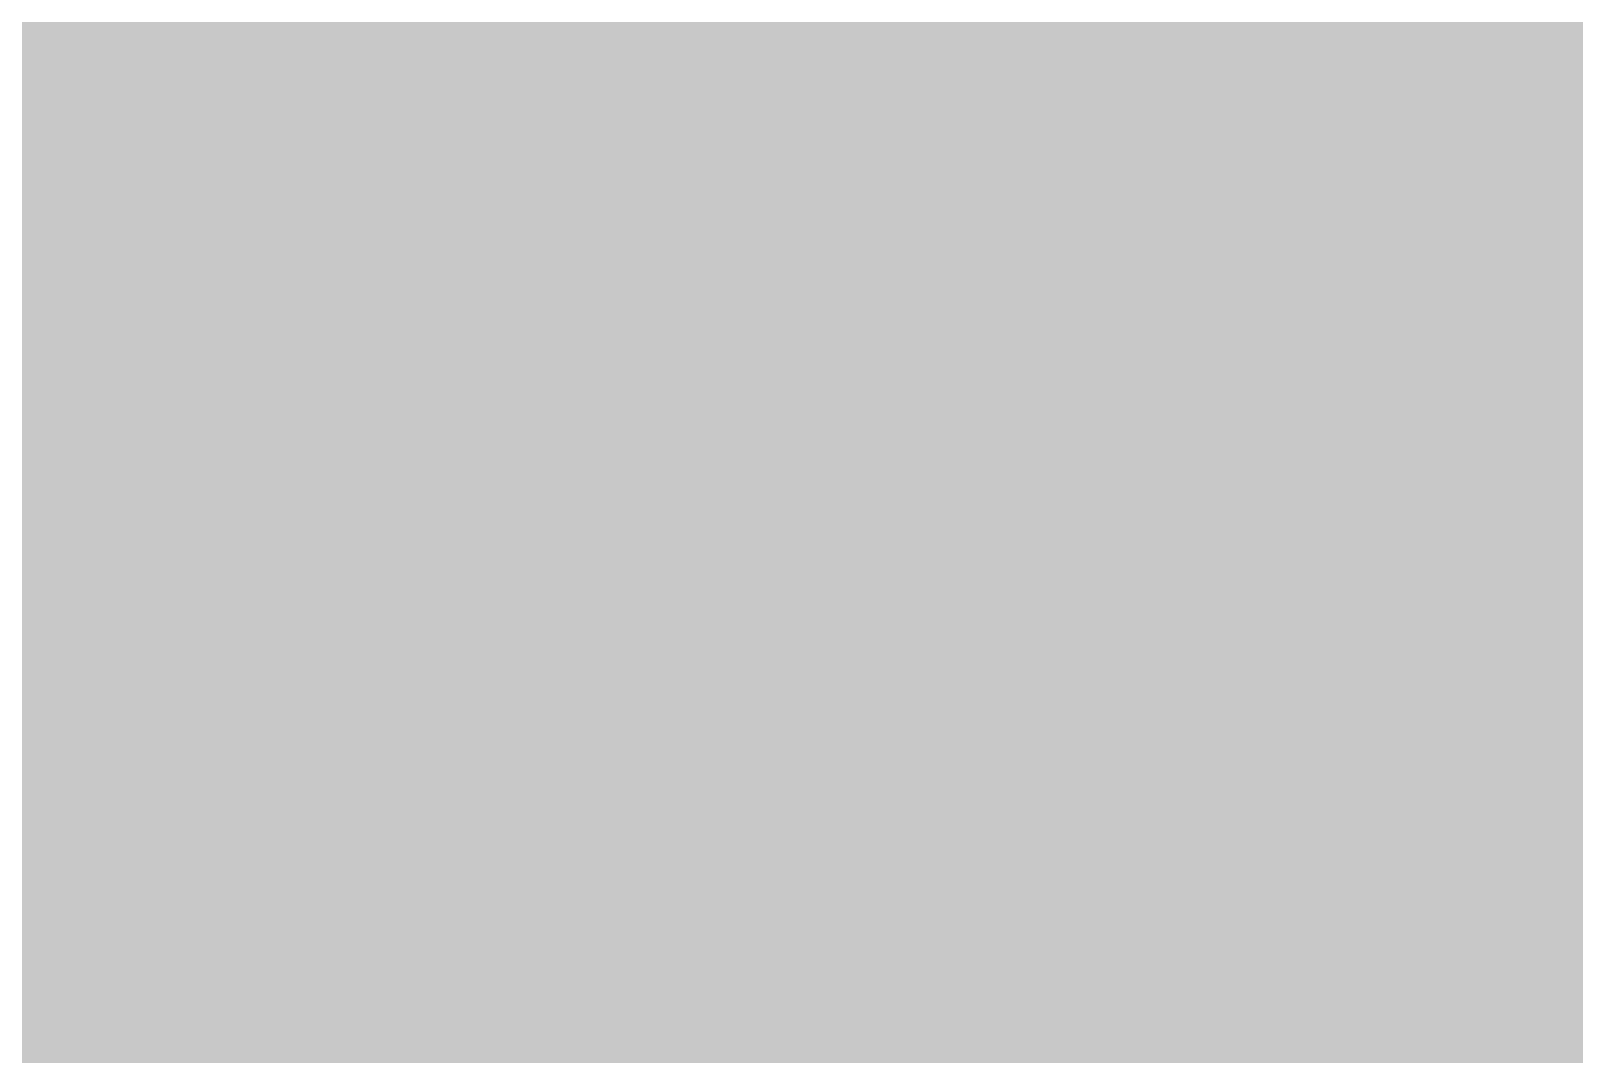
# Model space of a CAD drawing. Header units: metres. Extents: x -2858 to 512, y -1995 to 1252.
# Drawn here: x -2033.22 to -2024.77, y -1517.47 to -1511.87 of the extents above; entities that cross this region are included whole.
import ezdxf

# ---------------------------------------------------------------- set-up
doc = ezdxf.new("R2010")
doc.units = ezdxf.units.M
doc.layers.add('Végétation', color=102, linetype='Continuous')

msp = doc.modelspace()

# ---------------------------------------------------------------- hatches: boundary and pattern name
at = {"layer": 'Végétation'}
h = msp.add_hatch(dxfattribs=at)
h.set_pattern_fill('HAIE', color=256, scale=1.5, angle=-131.83824)
h.set_pattern_definition([(337.45181, (-2032.01112, -1453.8739), (25.001558834, -10.303982526), [0.090508, -31.693922]), (29.7268, (-2030.7275, -1454.48383), (1.0005448, 1.1175465), [0.094695, -4.64872]), (335.08927, (-2030.645223, -1454.4369), (18.53028335, -8.53689633), [0.10269, -35.959756]), (339.41227, (-2031.75009, -1453.573985), (7.58882196, -2.76763098), [0.129743, -28.84007]), (256.60469, (-2030.965573, -1454.00674), (-4.3007138, -18.29627997), [0.11664, -40.825392]), (311.82157, (-2031.0429, -1453.92019), (1.11754648, -1.0005448), [0.11607, -13.467008]), (256.23425, (-2031.0818, -1454.97569), (-5.1842569, -21.53191771), [0.072626, -25.427374]), (297.60572, (-2032.14021, -1454.11416), (2.35209464, -4.11918084), [0.07305, -12.742956]), (351.067, (-2032.10346, -1454.175654), (5.353729006, -0.76654141), [0.086475, -30.28621]), (3.1618, (-2032.0532, -1454.3182), (1.000545, 1.117546), [0.054415, -2.066905]), (24.41227, (-2031.4165, -1454.99726), (23.83154194, 10.87693012), [0.116805, -40.852696]), (273.1618, (-2031.3149, -1454.8645), (1.117546, -1.000545), [0.084633, -2.036687]), (276.52822, (-2031.4826, -1454.73152), (1.9365583, -15.82718364), [0.05142, -18.010972]), (262.85691, (-2031.68566, -1454.56119), (-2.18262254, -18.17927828), [0.067575, -23.649507]), (356.45192, (-2030.78704, -1454.66569), (9.589911535, -0.53253803), [0.06918, -36.241975]), (300.41709, (-2031.507364, -1454.22735), (17.58220898, -29.834810664), [0.11217, -39.261044]), (343.50794, (-2031.45061, -1454.324066), (3.23563774, -0.8835431), [0.08988, -31.445814]), (343.17865, (-2031.82091, -1454.25104), (3.23563774, -0.8835431), [0.13194, -24.697478]), (269.34769, (-2031.82035, -1454.20544), (0.1170017, -2.11809126), [0.045405, -15.899814]), (291.5967, (-2031.9011, -1454.0585), (1.1175465, -1.000545), [0.02867, -3.325432]), (359.34769, (-2031.60303, -1453.80889), (2.11809126, 0.1170017), [0.090855, -15.854364]), (27.60572, (-2031.5455, -1453.97519), (4.11918084, 2.35209464), [0.073053, -12.742953]), (247.96064, (-2031.25976, -1453.8867), (-6.535806755, -16.295190397), [0.050085, -39.805906]), (344.7268, (-2031.1776, -1454.22426), (2.118091, 0.117002), [0.02867, -3.325432]), (273.1618, (-2031.199, -1454.4403), (1.117546, -1.000545), [0.036277, -2.085043]), (284.4717, (-2031.4079, -1454.49425), (1.2345482, -3.118636), [0.03087, -5.377458]), (359.34769, (-2031.02759, -1454.63978), (2.11809126, 0.1170017), [0.045465, -15.899754]), (228.1618, (-2030.8259, -1454.2283), (1.117546, -1.000545), [0.075, -1.425]), (14.4717, (-2031.2463, -1453.25032), (3.118636, 1.2345482), [0.092355, -5.315972]), (11.29186, (-2030.91463, -1453.6678), (5.2367273, 1.3515499), [0.106836, -7.393164]), (264.54611, (-2030.80025, -1453.54652), (-0.64953972, -7.47182027), [0.100825, -35.300446]), (4.89746, (-2030.622015, -1453.81501), (32.771913754, 2.87257182), [0.099864, -34.917989]), (253.87171, (-2030.40399, -1454.09055), (-0.883543098, -3.23563774), [0.13764, -44.812332]), (355.56712, (-2031.30881, -1453.43529), (24.533552076, -1.83161747), [0.0915, -32.009902]), (273.1618, (-2031.4829, -1453.2967), (1.117546, -1.000545), [0.042316, -2.079004]), (21.5967, (-2031.0905, -1453.7169), (1.000545, 1.1175465), [0.038152, -3.31595]), (35.63295, (-2031.40496, -1453.50423), (6.1202704, 4.5871876), [0.11832, -13.710997]), (273.1618, (-2030.7875, -1453.9606), (1.117546, -1.000545), [0.106066, -2.015254])])
h.paths.add_polyline_path([(-2024.1034, -1513.4394), (-2023.2228, -1517.5783), (-2031.35, -1521.9418), (-2034.2386, -1515.696), (-2037.666, -1510.0569), (-2040.045, -1504.1697), (-2037.5362, -1497.6634), (-2039.3424, -1490.0828), (-2038.6596, -1485.2716), (-2041.355, -1481.7358), (-2042.807, -1476.8717), (-2042.7641, -1469.3944), (-2040.2611, -1465.9129), (-2038.139, -1463.1768), (-2037.9593, -1461.5574), (-2037.2695, -1459.7389), (-2033.7598, -1457.0263), (-2029.3963, -1455.3794), (-2027.9371, -1456.1099), (-2026.7814, -1458.6419), (-2026.8245, -1460.3117), (-2038.139, -1463.1768), (-2037.6259, -1465.896), (-2037.2272, -1467.9759), (-2036.7296, -1470.6583), (-2035.2619, -1478.5839), (-2033.6484, -1483.119), (-2033.75, -1483.1534), (-2033.654, -1483.4376), (-2033.5774, -1483.4117), (-2032.097, -1487.4775), (-2027.4856, -1500.5919), (-2025.8236, -1505.4021), (-2025.417, -1507.2122), (-2024.6634, -1510.648)])

doc.saveas('drawing.dxf')
